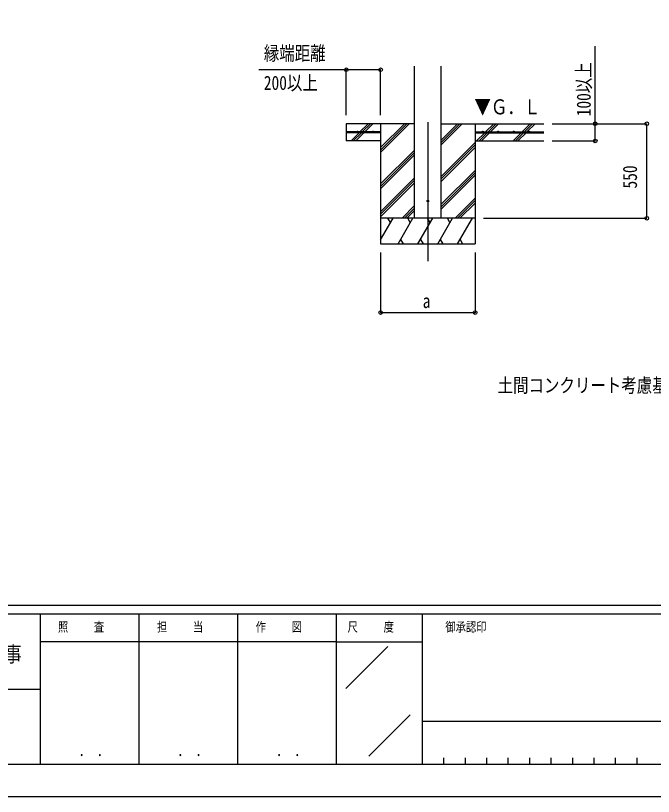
# Model space of a CAD drawing. Units: millimetres, scale not verified. Extents: x -10512 to 10512, y -7425 to 7425.
# Drawn here: x 3095 to 6810, y -7425 to -2875 of the extents above; entities that cross this region are included whole.
import ezdxf
from ezdxf.enums import TextEntityAlignment as Align

# ---------------------------------------------------------------- set-up
doc = ezdxf.new("R2010")
doc.units = ezdxf.units.MM
doc.header["$LTSCALE"] = 40
for name, color, linetype in [('0-2_USER1', 3, 'Continuous'), ('0-4_YKK_12', 2, 'Continuous'), ('0-5_YKK_13', 4, 'Continuous'), ('0-6_YKK_A1', 4, 'Continuous'), ('0-7_YKK_D', 6, 'Continuous'), ('0-8_YKK_ZWAK', 7, 'Continuous')]:
    doc.layers.add(name, color=color, linetype=linetype)
doc.styles.add('ＭＳ ゴシック', font='')
doc.styles.get('ＭＳ ゴシック').set_extended_font_data('MS Gothic')

msp = doc.modelspace()

# ---------------------------------------------------------------- linework, layer by layer
at = {"layer": '0-4_YKK_12'}
msp.add_line((5495.98, -3496.32), (5495.98, -4305.53), dxfattribs=at)
at = {"layer": '0-5_YKK_13'}
msp.add_circle((5495.98, -3955.53), 5, dxfattribs=at)
at = {"layer": '0-6_YKK_A1'}
for p, q in [((5418.98, -4055.53), (5418.98, -3170.18)), ((5572.98, -4055.53), (5572.98, -3170.18)), ((5099.94, -3553.03), (5147.44, -3505.53)), ((5114.09, -3553.03), (5161.59, -3505.53)), ((5128.23, -3553.03), (5175.73, -3505.53)), ((5220.98, -3505.53), (5220.98, -4205.53)), ((5220.98, -3672.41), (5387.86, -3505.53)), ((5220.98, -3658.27), (5373.72, -3505.53)), ((5220.98, -3644.12), (5359.58, -3505.53)), ((5572.98, -3628.78), (5696.23, -3505.53)), ((5572.98, -3614.63), (5682.09, -3505.53)), ((5572.98, -3600.49), (5667.94, -3505.53)), ((5572.98, -3505.53), (6170.98, -3505.53)), ((5770.98, -3505.53), (5770.98, -4205.53)), ((5832.58, -3553.03), (5880.08, -3505.53)), ((5846.72, -3553.03), (5894.22, -3505.53)), ((5860.86, -3553.03), (5908.36, -3505.53)), ((6044.71, -3553.03), (6092.21, -3505.53)), ((6058.85, -3553.03), (6106.35, -3505.53)), ((6072.99, -3553.03), (6120.49, -3505.53)), ((5220.98, -3553.03), (5020.98, -3553.03)), ((5220.98, -3558.03), (5020.98, -3558.03)), ((5048.85, -3604.12), (5094.94, -3558.03)), ((5061.59, -3605.53), (5109.09, -3558.03)), ((5075.73, -3605.53), (5123.23, -3558.03)), ((5220.98, -3553.03), (5220.98, -3558.03)), ((5770.98, -3553.03), (6170.98, -3553.03)), ((5770.98, -3553.03), (5770.98, -3558.03)), ((5770.98, -3558.03), (6170.98, -3558.03)), ((5780.08, -3605.53), (5827.58, -3558.03)), ((5794.22, -3605.53), (5841.72, -3558.03)), ((5808.36, -3605.53), (5855.86, -3558.03)), ((5992.21, -3605.53), (6039.71, -3558.03)), ((6006.35, -3605.53), (6053.85, -3558.03)), ((6020.49, -3605.53), (6067.99, -3558.03)), ((5220.98, -3605.53), (5020.98, -3605.53)), ((5572.98, -3812.62), (5770.98, -3614.62)), ((5572.98, -3826.76), (5770.98, -3628.77)), ((5770.98, -3605.53), (6170.98, -3605.53)), ((5220.98, -3856.25), (5418.98, -3658.26)), ((5220.98, -3870.4), (5418.98, -3672.4)), ((5572.98, -3840.91), (5770.98, -3642.91)), ((5220.98, -3884.54), (5418.98, -3686.54)), ((5220.98, -4018.39), (5418.98, -3820.39)), ((5572.98, -3974.75), (5770.98, -3776.75)), ((5572.98, -3988.89), (5770.98, -3790.9)), ((5572.98, -4003.04), (5770.98, -3805.04)), ((5220.98, -4032.53), (5418.98, -3834.53)), ((5220.98, -4046.67), (5418.98, -3848.67)), ((5654.34, -4055.53), (5770.98, -3938.89)), ((5668.48, -4055.53), (5770.98, -3953.03)), ((5345.97, -4055.53), (5418.98, -3982.52)), ((5360.11, -4055.53), (5418.98, -3996.66)), ((5682.62, -4055.53), (5770.98, -3967.17)), ((5374.26, -4055.53), (5418.98, -4010.8)), ((5770.98, -4055.53), (5220.98, -4055.53)), ((5220.98, -4180.98), (5293.41, -4055.53)), ((5278.41, -4081.51), (5263.41, -4055.53)), ((5322.28, -4205.53), (5408.88, -4055.53)), ((5393.88, -4081.51), (5378.88, -4055.53)), ((5437.75, -4205.53), (5524.35, -4055.53)), ((5509.35, -4081.51), (5494.35, -4055.53)), ((5553.22, -4205.53), (5639.82, -4055.53)), ((5624.82, -4081.51), (5609.82, -4055.53)), ((5668.69, -4205.53), (5755.29, -4055.53)), ((5725.29, -4055.53), (5725.29, -4055.53)), ((5337.27, -4179.55), (5352.27, -4205.53)), ((5452.74, -4179.55), (5467.74, -4205.53)), ((5568.22, -4179.55), (5583.21, -4205.53)), ((5683.68, -4179.55), (5698.68, -4205.53)), ((5220.98, -4205.53), (5770.98, -4205.53))]:
    msp.add_line(p, q, dxfattribs=at)
msp.add_lwpolyline([(5418.98, -3505.53), (5020.98, -3505.53), (5020.98, -3605.53)], dxfattribs=at)
for centre in [(5085.98, -3550.53), (5175.98, -3550.53), (5815.98, -3550.53), (5905.98, -3550.53), (5995.98, -3550.53), (6085.98, -3550.53)]:
    msp.add_circle(centre, 2.5, dxfattribs=at)
at = {"layer": '0-7_YKK_D'}
for p, q in [((5020.98, -3455.53), (5020.98, -3189.27)), ((5220.98, -3455.53), (5220.98, -3189.27)), ((6220.98, -3505.53), (6771.98, -3505.53)), ((6220.98, -3505.53), (6471.98, -3505.53)), ((6770.98, -4055.53), (6770.98, -3505.53)), ((6220.98, -3605.53), (6471.98, -3605.53)), ((5820.98, -4055.53), (6771.98, -4055.53)), ((5220.98, -4255.53), (5220.98, -4606.53)), ((5770.98, -4255.53), (5770.98, -4606.53)), ((5220.98, -4605.53), (5770.98, -4605.53))]:
    msp.add_line(p, q, dxfattribs=at)
for points in [[(6470.98, -3605.53), (6470.98, -3505.53), (6470.98, -3052.23)], [(5220.98, -3190.27), (5020.98, -3190.27), (4510.48, -3190.27)]]:
    msp.add_lwpolyline(points, dxfattribs=at)
for centre in [(5020.98, -3190.27), (5220.98, -3190.27), (6470.98, -3505.53), (6770.98, -3505.53), (6470.98, -3605.53), (6770.98, -4055.53), (5220.98, -4605.53), (5770.98, -4605.53)]:
    msp.add_circle(centre, 10.62, dxfattribs=at)
at = {"layer": '0-8_YKK_ZWAK'}
for p, q in [((9737.55, -6312.5), (-9762.45, -6312.5)), ((3237.55, -6362.5), (-12.45, -6362.5)), ((3812.55, -6362.5), (3812.55, -7237.5)), ((4387.55, -6362.5), (4387.55, -7237.5)), ((4962.55, -6362.5), (4962.55, -7237.5)), ((5462.55, -6362.5), (4962.55, -6362.5)), ((8043.8, -6362.5), (5462.55, -6362.5)), ((5462.55, -6362.5), (5462.55, -7237.5)), ((4962.55, -6525), (3237.55, -6525)), ((4962.55, -6525), (5462.55, -6525)), ((5017.76, -6795.73), (5262.59, -6550.9)), ((-12.45, -6800), (3237.55, -6800)), ((5151.68, -7189.97), (5392.23, -6949.42)), ((5462.55, -6987.5), (8043.8, -6987.5)), ((5587.55, -7200), (5587.55, -7237.5)), ((5712.55, -7200), (5712.55, -7237.5)), ((5837.55, -7200), (5837.55, -7237.5)), ((5962.55, -7200), (5962.55, -7237.5)), ((6087.55, -7200), (6087.55, -7237.5)), ((6212.55, -7200), (6212.55, -7237.5)), ((6337.55, -7200), (6337.55, -7237.5)), ((6462.55, -7200), (6462.55, -7237.5)), ((6587.55, -7200), (6587.55, -7237.5)), ((6712.55, -7200), (6712.55, -7237.5)), ((-12.45, -7237.5), (3237.55, -7237.5)), ((3237.55, -7237.5), (4962.55, -7237.5)), ((4962.55, -7237.5), (5462.55, -7237.5)), ((5462.55, -7237.5), (8043.8, -7237.5))]:
    msp.add_line(p, q, dxfattribs=at)
msp.add_lwpolyline([(-10512.5, -7425), (10512.5, -7425), (10512.5, 7425), (-10512.5, 7425)], close=True, dxfattribs=at)
msp.add_lwpolyline([(4962.55, -6362.5), (3237.55, -6362.5), (3237.55, -7237.5)], dxfattribs=at)

# ---------------------------------------------------------------- texts
at = {"layer": '0-2_USER1', "style": 'ＭＳ ゴシック', "width": 0.8}
msp.add_text('土間コンクリート考慮基礎の場合', height=82.48, dxfattribs=at).set_placement((5902.5, -5095.53), align=Align.BOTTOM_LEFT)
at = {"layer": '0-6_YKK_A1', "style": 'ＭＳ ゴシック', "width": 0.8}
msp.add_text('▼Ｇ．Ｌ', height=87.98, dxfattribs=at).set_placement((5767.11, -3477.08), align=Align.BOTTOM_LEFT)
at = {"layer": '0-7_YKK_D', "style": 'ＭＳ ゴシック', "width": 0.8}
for s, p in [('縁端距離', (4540.48, -3160.27)), ('200以上', (4540.48, -3332.77)), ('a', (5465.98, -4603.86))]:
    msp.add_text(s, height=82.48, dxfattribs=at).set_placement(p, align=Align.BOTTOM_LEFT)
for s, p in [('100以上', (6469.58, -3461.63)), ('550', (6738.98, -3882.53))]:
    msp.add_text(s, height=82.48, rotation=90, dxfattribs=at).set_placement(p, align=Align.BOTTOM_LEFT)
at = {"layer": '0-8_YKK_ZWAK', "style": 'ＭＳ ゴシック', "width": 0.8}
for s, height, p in [('照     査', 54.99, (3341.05, -6481.25)), ('担     当', 54.99, (3918.05, -6481.25)), ('作     図', 54.99, (4493.05, -6481.25)), ('尺     度', 54.99, (5028.55, -6481.25)), ('御承認印', 54.99, (5597.85, -6481.25)), ('工事', 91.64, (2930.83, -6668.66)), ('． ．', 64.79, (3462.5, -7210.88)), ('． ．', 64.79, (4037.5, -7210.88)), ('． ．', 64.79, (4612.5, -7210.88))]:
    msp.add_text(s, height=height, dxfattribs=at).set_placement(p, align=Align.BOTTOM_LEFT)

doc.saveas('drawing.dxf')
